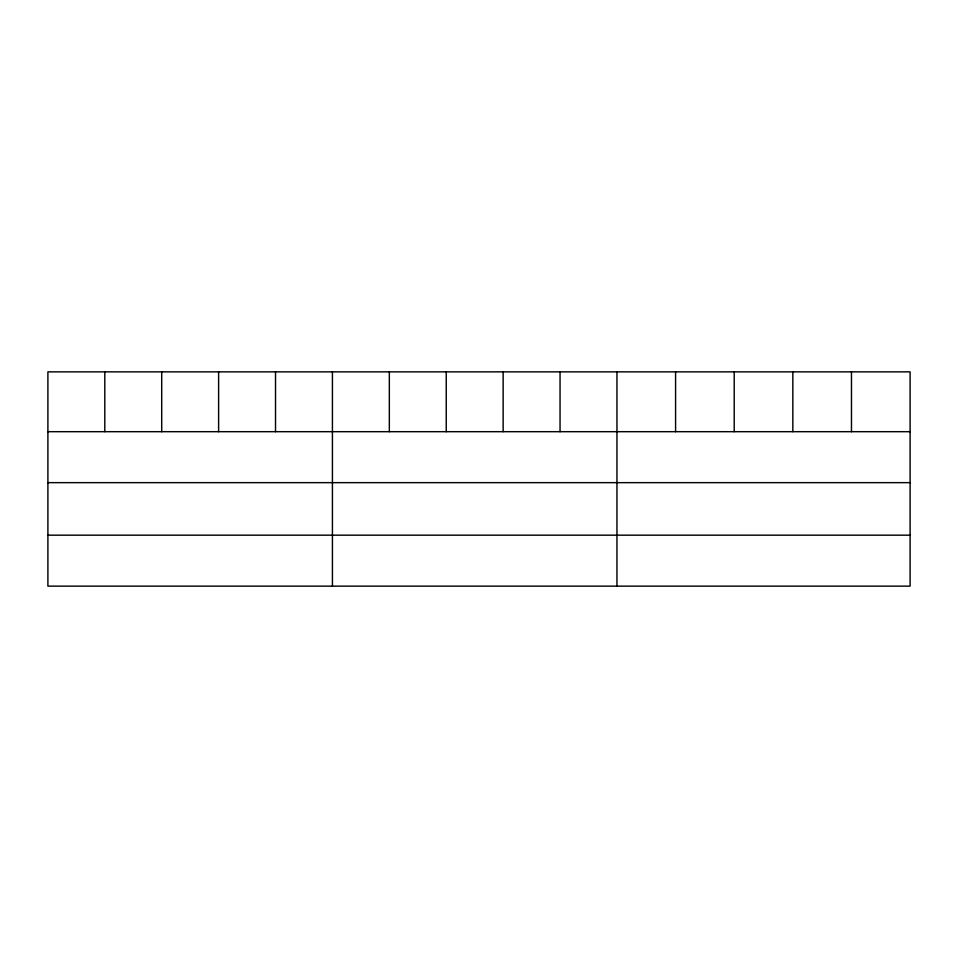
<?xml version="1.0" encoding="UTF-8"?>
<svg xmlns="http://www.w3.org/2000/svg" width="958" height="958" viewBox="0 0 958 958"><rect width="100%" height="100%" fill="white"/><g stroke="black" fill="none" stroke-linecap="round" stroke-linejoin="round"><path stroke-width="1.44" d="M910.1 482.652L910.1 371.86L47.9 371.86L47.9 586.14L910.1 586.14L910.1 482.652L47.9 482.652M47.9 431.687L910.1 431.687M47.9 535.175L910.1 535.175M851.47 371.86L851.47 431.687M792.841 371.86L792.841 431.687M734.211 371.86L734.211 431.687M675.582 371.86L675.582 431.687M616.952 371.86L616.952 586.14M560.047 371.86L560.047 431.687M503.142 371.86L503.142 431.687M446.236 371.86L446.236 431.687M389.331 371.86L389.331 431.687M332.426 371.86L332.426 586.14M275.521 371.86L275.521 431.687M218.616 371.86L218.616 431.687M161.71 371.86L161.71 431.687M104.805 371.86L104.805 431.687"/></g></svg>
